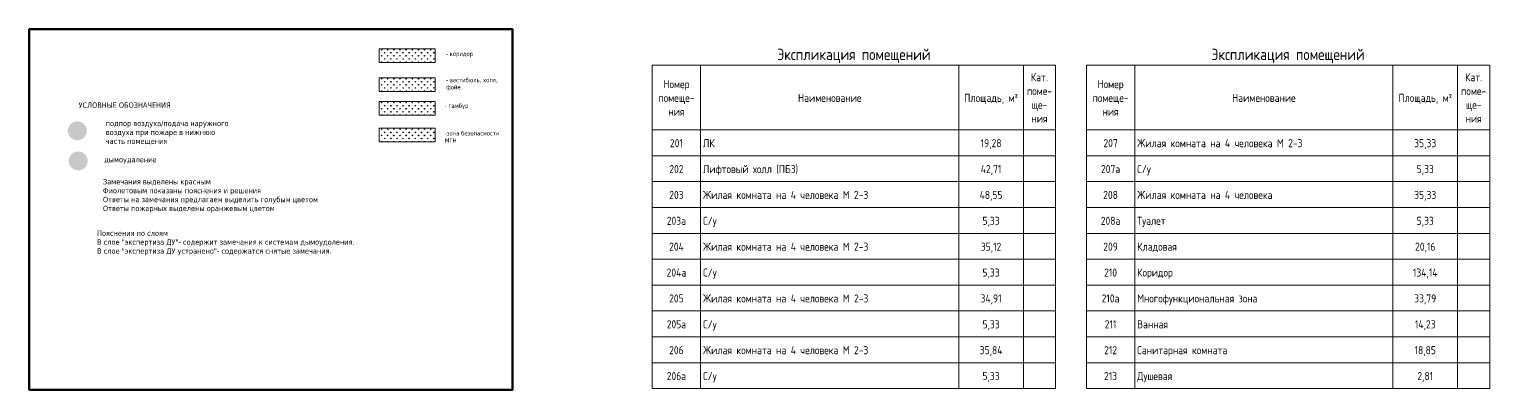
# Model space of a CAD drawing. Header units: millimetres. Extents: x -515342 to 330399, y -224905 to 507333.
# Drawn here: x -195616 to -150358, y 125266 to 136441 of the extents above; entities that cross this region are included whole.
import ezdxf

# ---------------------------------------------------------------- set-up
doc = ezdxf.new("R2010")
doc.units = ezdxf.units.MM
for name, color, linetype, lineweight in [('Графика', 7, 'Continuous', 0), ('Линии', 7, 'Continuous', 0), ('экспертиза ДУ', 1, 'Continuous', 0), ('экспертиза условные обозначения', 1, 'Continuous', 0)]:
    doc.layers.add(name, color=color, linetype=linetype, lineweight=lineweight)
doc.styles.add('GOST Common_5', font='', dxfattribs={"width": 0.9, "height": 3.5})
doc.styles.add('GOST Common_8', font='', dxfattribs={"width": 0.9, "height": 3.5})
doc.styles.add('ЭКСПЕРТИЗА', font='tahoma.ttf')
doc.styles.get('GOST Common_5').set_extended_font_data('GOST Common')
doc.styles.get('GOST Common_8').set_extended_font_data('GOST Common')

msp = doc.modelspace()

# ---------------------------------------------------------------- hatches: boundary and pattern name
at = {"layer": 'экспертиза ДУ', "lineweight": 0}
h = msp.add_hatch(color=5, dxfattribs=at)
edge = h.paths.add_edge_path()
edge.add_arc((-194122.754, 133290.9579), 293.5661, 0, 360)
h = msp.add_hatch(color=30, dxfattribs=at)
edge = h.paths.add_edge_path()
edge.add_arc((-194095.5181, 132359.0251), 293.5661, 0, 360)
at = {"layer": 'экспертиза условные обозначения', "lineweight": 0}
h = msp.add_hatch(dxfattribs=at)
h.set_pattern_fill('GRASS', color=3, scale=5.296732, style=0)
h.set_pattern_definition([(90, (-119150.74, 148256.19), (-95.13202, 95.13202), [25.22569, -165.03835]), (45, (-119150.74, 148256.19), (-95.13202, 95.13202), [25.22569, -109.3113]), (135, (-119150.74, 148256.19), (-95.13202, -95.13202), [25.22569, -109.3113])])
h.paths.add_polyline_path([(-184766.7888, 135835.8997), (-183039.0979, 135835.8997), (-183039.0979, 135413.2345), (-184766.7888, 135413.2345)])
h = msp.add_hatch(dxfattribs=at)
h.set_pattern_fill('GRASS', color=6, scale=5.296732, style=0)
h.set_pattern_definition([(90, (-119150.74, 147356.98), (-95.13202, 95.13202), [25.22569, -165.03835]), (45, (-119150.74, 147356.98), (-95.13202, 95.13202), [25.22569, -109.3113]), (135, (-119150.74, 147356.98), (-95.13202, -95.13202), [25.22569, -109.3113])])
h.paths.add_polyline_path([(-184766.7888, 134936.6873), (-183039.0979, 134936.6873), (-183039.0979, 134514.0221), (-184766.7888, 134514.0221)])
h = msp.add_hatch(dxfattribs=at)
h.set_pattern_fill('GRASS', color=4, scale=5.296732, style=0)
h.set_pattern_definition([(90, (-119150.74, 146616.99), (-95.13202, 95.13202), [25.22569, -165.03835]), (45, (-119150.74, 146616.99), (-95.13202, 95.13202), [25.22569, -109.3113]), (135, (-119150.74, 146616.99), (-95.13202, -95.13202), [25.22569, -109.3113])])
h.paths.add_polyline_path([(-184766.7888, 134196.6938), (-183039.0979, 134196.6938), (-183039.0979, 133774.0285), (-184766.7888, 133774.0285)])
h = msp.add_hatch(dxfattribs=at)
h.set_pattern_fill('GRASS', color=30, scale=5.296732, style=0)
h.set_pattern_definition([(90, (-119150.74, 145790.82), (-95.13202, 95.13202), [25.22569, -165.03835]), (45, (-119150.74, 145790.82), (-95.13202, 95.13202), [25.22569, -109.3113]), (135, (-119150.74, 145790.82), (-95.13202, -95.13202), [25.22569, -109.3113])])
h.paths.add_polyline_path([(-184766.7888, 133370.527), (-183039.0979, 133370.527), (-183039.0979, 132947.8618), (-184766.7888, 132947.8618)])

# ---------------------------------------------------------------- linework, layer by layer
at = {"layer": 'Линии'}
for p, q in [((-176311.2351, 135325.7343), (-176311.2351, 133321.1326)), ((-176311.2351, 135325.7343), (-163810.8315, 135325.7343)), ((-174811.2351, 135325.7343), (-174811.2351, 133321.1326)), ((-166811.2351, 135325.7343), (-166811.2351, 133321.1326)), ((-164811.2351, 135325.7343), (-164811.2351, 133321.1326)), ((-163811.2351, 135325.7343), (-163811.2351, 133321.1326)), ((-162858.3315, 135325.7343), (-162858.3315, 133321.1326)), ((-162858.3315, 135325.7343), (-150357.928, 135325.7343)), ((-161358.3315, 135325.7343), (-161358.3315, 133321.1326)), ((-153358.3315, 135325.7343), (-153358.3315, 133321.1326)), ((-151358.3315, 135325.7343), (-151358.3315, 133321.1326)), ((-150358.3315, 135325.7343), (-150358.3315, 133321.1326)), ((-174811.2351, 133321.1326), (-176311.2351, 133321.1326)), ((-176311.2351, 133321.1326), (-176311.2351, 132519.292)), ((-166811.2351, 133321.1326), (-174811.2351, 133321.1326)), ((-174811.2351, 133321.1326), (-174811.2351, 132519.292)), ((-164811.2351, 133321.1326), (-166811.2351, 133321.1326)), ((-166811.2351, 133321.1326), (-166811.2351, 132519.292)), ((-163811.2351, 133321.1326), (-164811.2351, 133321.1326)), ((-164811.2351, 133321.1326), (-164811.2351, 132519.292)), ((-163811.2351, 133321.1326), (-163811.2351, 132519.292)), ((-161358.3315, 133321.1326), (-162858.3315, 133321.1326)), ((-162858.3315, 133321.1326), (-162858.3315, 132519.292)), ((-153358.3315, 133321.1326), (-161358.3315, 133321.1326)), ((-161358.3315, 133321.1326), (-161358.3315, 132519.292)), ((-151358.3315, 133321.1326), (-153358.3315, 133321.1326)), ((-153358.3315, 133321.1326), (-153358.3315, 132519.292)), ((-150358.3315, 133321.1326), (-151358.3315, 133321.1326)), ((-151358.3315, 133321.1326), (-151358.3315, 132519.292)), ((-150358.3315, 133321.1326), (-150358.3315, 132519.292)), ((-174811.2351, 132519.292), (-176311.2351, 132519.292)), ((-176311.2351, 132519.292), (-176311.2351, 131717.4513)), ((-166811.2351, 132519.292), (-174811.2351, 132519.292)), ((-174811.2351, 132519.292), (-174811.2351, 131717.4513)), ((-164811.2351, 132519.292), (-166811.2351, 132519.292)), ((-166811.2351, 132519.292), (-166811.2351, 131717.4513)), ((-163811.2351, 132519.292), (-164811.2351, 132519.292)), ((-164811.2351, 132519.292), (-164811.2351, 131717.4513)), ((-163811.2351, 132519.292), (-163811.2351, 131717.4513)), ((-161358.3315, 132519.292), (-162858.3315, 132519.292)), ((-162858.3315, 132519.292), (-162858.3315, 131717.4513)), ((-153358.3315, 132519.292), (-161358.3315, 132519.292)), ((-161358.3315, 132519.292), (-161358.3315, 131717.4513)), ((-151358.3315, 132519.292), (-153358.3315, 132519.292)), ((-153358.3315, 132519.292), (-153358.3315, 131717.4513)), ((-150358.3315, 132519.292), (-151358.3315, 132519.292)), ((-151358.3315, 132519.292), (-151358.3315, 131717.4513)), ((-150358.3315, 132519.292), (-150358.3315, 131717.4513)), ((-174811.2351, 131717.4513), (-176311.2351, 131717.4513)), ((-176311.2351, 131717.4513), (-176311.2351, 130915.6106)), ((-166811.2351, 131717.4513), (-174811.2351, 131717.4513)), ((-174811.2351, 131717.4513), (-174811.2351, 130915.6106)), ((-164811.2351, 131717.4513), (-166811.2351, 131717.4513)), ((-166811.2351, 131717.4513), (-166811.2351, 130915.6106)), ((-163811.2351, 131717.4513), (-164811.2351, 131717.4513)), ((-164811.2351, 131717.4513), (-164811.2351, 130915.6106)), ((-163811.2351, 131717.4513), (-163811.2351, 130915.6106)), ((-161358.3315, 131717.4513), (-162858.3315, 131717.4513)), ((-162858.3315, 131717.4513), (-162858.3315, 130915.6106)), ((-153358.3315, 131717.4513), (-161358.3315, 131717.4513)), ((-161358.3315, 131717.4513), (-161358.3315, 130915.6106)), ((-151358.3315, 131717.4513), (-153358.3315, 131717.4513)), ((-153358.3315, 131717.4513), (-153358.3315, 130915.6106)), ((-150358.3315, 131717.4513), (-151358.3315, 131717.4513)), ((-151358.3315, 131717.4513), (-151358.3315, 130915.6106)), ((-150358.3315, 131717.4513), (-150358.3315, 130915.6106)), ((-174811.2351, 130915.6106), (-176311.2351, 130915.6106)), ((-176311.2351, 130915.6106), (-176311.2351, 130113.7699)), ((-166811.2351, 130915.6106), (-174811.2351, 130915.6106)), ((-174811.2351, 130915.6106), (-174811.2351, 130113.7699)), ((-164811.2351, 130915.6106), (-166811.2351, 130915.6106)), ((-166811.2351, 130915.6106), (-166811.2351, 130113.7699)), ((-163811.2351, 130915.6106), (-164811.2351, 130915.6106)), ((-164811.2351, 130915.6106), (-164811.2351, 130113.7699)), ((-163811.2351, 130915.6106), (-163811.2351, 130113.7699)), ((-161358.3315, 130915.6106), (-162858.3315, 130915.6106)), ((-162858.3315, 130915.6106), (-162858.3315, 130113.7699)), ((-153358.3315, 130915.6106), (-161358.3315, 130915.6106)), ((-161358.3315, 130915.6106), (-161358.3315, 130113.7699)), ((-151358.3315, 130915.6106), (-153358.3315, 130915.6106)), ((-153358.3315, 130915.6106), (-153358.3315, 130113.7699)), ((-150358.3315, 130915.6106), (-151358.3315, 130915.6106)), ((-151358.3315, 130915.6106), (-151358.3315, 130113.7699)), ((-150358.3315, 130915.6106), (-150358.3315, 130113.7699)), ((-174811.2351, 130113.7699), (-176311.2351, 130113.7699)), ((-176311.2351, 130113.7699), (-176311.2351, 129311.9293)), ((-166811.2351, 130113.7699), (-174811.2351, 130113.7699)), ((-174811.2351, 130113.7699), (-174811.2351, 129311.9293)), ((-164811.2351, 130113.7699), (-166811.2351, 130113.7699)), ((-166811.2351, 130113.7699), (-166811.2351, 129311.9293)), ((-163811.2351, 130113.7699), (-164811.2351, 130113.7699)), ((-164811.2351, 130113.7699), (-164811.2351, 129311.9293)), ((-163811.2351, 130113.7699), (-163811.2351, 129311.9293)), ((-161358.3315, 130113.7699), (-162858.3315, 130113.7699)), ((-162858.3315, 130113.7699), (-162858.3315, 129311.9293)), ((-153358.3315, 130113.7699), (-161358.3315, 130113.7699)), ((-161358.3315, 130113.7699), (-161358.3315, 129311.9293)), ((-151358.3315, 130113.7699), (-153358.3315, 130113.7699)), ((-153358.3315, 130113.7699), (-153358.3315, 129311.9293)), ((-150358.3315, 130113.7699), (-151358.3315, 130113.7699)), ((-151358.3315, 130113.7699), (-151358.3315, 129311.9293)), ((-150358.3315, 130113.7699), (-150358.3315, 129311.9293)), ((-174811.2351, 129311.9293), (-176311.2351, 129311.9293)), ((-176311.2351, 129311.9293), (-176311.2351, 128510.0886)), ((-166811.2351, 129311.9293), (-174811.2351, 129311.9293)), ((-174811.2351, 129311.9293), (-174811.2351, 128510.0886)), ((-164811.2351, 129311.9293), (-166811.2351, 129311.9293)), ((-166811.2351, 129311.9293), (-166811.2351, 128510.0886)), ((-163811.2351, 129311.9293), (-164811.2351, 129311.9293)), ((-164811.2351, 129311.9293), (-164811.2351, 128510.0886)), ((-163811.2351, 129311.9293), (-163811.2351, 128510.0886)), ((-161358.3315, 129311.9293), (-162858.3315, 129311.9293)), ((-162858.3315, 129311.9293), (-162858.3315, 128510.0886)), ((-153358.3315, 129311.9293), (-161358.3315, 129311.9293)), ((-161358.3315, 129311.9293), (-161358.3315, 128510.0886)), ((-151358.3315, 129311.9293), (-153358.3315, 129311.9293)), ((-153358.3315, 129311.9293), (-153358.3315, 128510.0886)), ((-150358.3315, 129311.9293), (-151358.3315, 129311.9293)), ((-151358.3315, 129311.9293), (-151358.3315, 128510.0886)), ((-150358.3315, 129311.9293), (-150358.3315, 128510.0886)), ((-174811.2351, 128510.0886), (-176311.2351, 128510.0886)), ((-176311.2351, 128510.0886), (-176311.2351, 127708.2479)), ((-166811.2351, 128510.0886), (-174811.2351, 128510.0886)), ((-174811.2351, 128510.0886), (-174811.2351, 127708.2479)), ((-164811.2351, 128510.0886), (-166811.2351, 128510.0886)), ((-166811.2351, 128510.0886), (-166811.2351, 127708.2479)), ((-163811.2351, 128510.0886), (-164811.2351, 128510.0886)), ((-164811.2351, 128510.0886), (-164811.2351, 127708.2479)), ((-163811.2351, 128510.0886), (-163811.2351, 127708.2479)), ((-161358.3315, 128510.0886), (-162858.3315, 128510.0886)), ((-162858.3315, 128510.0886), (-162858.3315, 127708.2479)), ((-153358.3315, 128510.0886), (-161358.3315, 128510.0886)), ((-161358.3315, 128510.0886), (-161358.3315, 127708.2479)), ((-151358.3315, 128510.0886), (-153358.3315, 128510.0886)), ((-153358.3315, 128510.0886), (-153358.3315, 127708.2479)), ((-150358.3315, 128510.0886), (-151358.3315, 128510.0886)), ((-151358.3315, 128510.0886), (-151358.3315, 127708.2479)), ((-150358.3315, 128510.0886), (-150358.3315, 127708.2479)), ((-174811.2351, 127708.2479), (-176311.2351, 127708.2479)), ((-176311.2351, 127708.2479), (-176311.2351, 126906.4072)), ((-166811.2351, 127708.2479), (-174811.2351, 127708.2479)), ((-174811.2351, 127708.2479), (-174811.2351, 126906.4072)), ((-164811.2351, 127708.2479), (-166811.2351, 127708.2479)), ((-166811.2351, 127708.2479), (-166811.2351, 126906.4072)), ((-163811.2351, 127708.2479), (-164811.2351, 127708.2479)), ((-164811.2351, 127708.2479), (-164811.2351, 126906.4072)), ((-163811.2351, 127708.2479), (-163811.2351, 126906.4072)), ((-161358.3315, 127708.2479), (-162858.3315, 127708.2479)), ((-162858.3315, 127708.2479), (-162858.3315, 126906.4072)), ((-153358.3315, 127708.2479), (-161358.3315, 127708.2479)), ((-161358.3315, 127708.2479), (-161358.3315, 126906.4072)), ((-151358.3315, 127708.2479), (-153358.3315, 127708.2479)), ((-153358.3315, 127708.2479), (-153358.3315, 126906.4072)), ((-150358.3315, 127708.2479), (-151358.3315, 127708.2479)), ((-151358.3315, 127708.2479), (-151358.3315, 126906.4072)), ((-150358.3315, 127708.2479), (-150358.3315, 126906.4072)), ((-174811.2351, 126906.4072), (-176311.2351, 126906.4072)), ((-176311.2351, 126906.4072), (-176311.2351, 126104.5666)), ((-166811.2351, 126906.4072), (-174811.2351, 126906.4072)), ((-174811.2351, 126906.4072), (-174811.2351, 126104.5666)), ((-164811.2351, 126906.4072), (-166811.2351, 126906.4072)), ((-166811.2351, 126906.4072), (-166811.2351, 126104.5666)), ((-163811.2351, 126906.4072), (-164811.2351, 126906.4072)), ((-164811.2351, 126906.4072), (-164811.2351, 126104.5666)), ((-163811.2351, 126906.4072), (-163811.2351, 126104.5666)), ((-161358.3315, 126906.4072), (-162858.3315, 126906.4072)), ((-162858.3315, 126906.4072), (-162858.3315, 126104.5666)), ((-153358.3315, 126906.4072), (-161358.3315, 126906.4072)), ((-161358.3315, 126906.4072), (-161358.3315, 126104.5666)), ((-151358.3315, 126906.4072), (-153358.3315, 126906.4072)), ((-153358.3315, 126906.4072), (-153358.3315, 126104.5666)), ((-150358.3315, 126906.4072), (-151358.3315, 126906.4072)), ((-151358.3315, 126906.4072), (-151358.3315, 126104.5666)), ((-150358.3315, 126906.4072), (-150358.3315, 126104.5666)), ((-174811.2351, 126104.5666), (-176311.2351, 126104.5666)), ((-176311.2351, 126104.5666), (-176311.2351, 125302.7259)), ((-166811.2351, 126104.5666), (-174811.2351, 126104.5666)), ((-174811.2351, 126104.5666), (-174811.2351, 125302.7259)), ((-164811.2351, 126104.5666), (-166811.2351, 126104.5666)), ((-166811.2351, 126104.5666), (-166811.2351, 125302.7259)), ((-163811.2351, 126104.5666), (-164811.2351, 126104.5666)), ((-164811.2351, 126104.5666), (-164811.2351, 125302.7259)), ((-163811.2351, 126104.5666), (-163811.2351, 125302.7259)), ((-161358.3315, 126104.5666), (-162858.3315, 126104.5666)), ((-162858.3315, 126104.5666), (-162858.3315, 125302.7259)), ((-153358.3315, 126104.5666), (-161358.3315, 126104.5666)), ((-161358.3315, 126104.5666), (-161358.3315, 125302.7259)), ((-151358.3315, 126104.5666), (-153358.3315, 126104.5666)), ((-153358.3315, 126104.5666), (-153358.3315, 125302.7259)), ((-150358.3315, 126104.5666), (-151358.3315, 126104.5666)), ((-151358.3315, 126104.5666), (-151358.3315, 125302.7259)), ((-150358.3315, 126104.5666), (-150358.3315, 125302.7259)), ((-174811.2351, 125302.7259), (-176311.2351, 125302.7259)), ((-166811.2351, 125302.7259), (-174811.2351, 125302.7259)), ((-164811.2351, 125302.7259), (-166811.2351, 125302.7259)), ((-163811.2351, 125302.7259), (-164811.2351, 125302.7259)), ((-161358.3315, 125302.7259), (-162858.3315, 125302.7259)), ((-153358.3315, 125302.7259), (-161358.3315, 125302.7259)), ((-151358.3315, 125302.7259), (-153358.3315, 125302.7259)), ((-150358.3315, 125302.7259), (-151358.3315, 125302.7259))]:
    msp.add_line(p, q, dxfattribs=at)
at = {"layer": 'экспертиза условные обозначения', "lineweight": 50, "ltscale": 10000}
msp.add_lwpolyline([(-195615.5371, 136440.6611), (-180636.8672, 136440.6611), (-180636.8672, 125266.4466), (-195615.5371, 125266.4466)], close=True, dxfattribs=at)
msp.add_lwpolyline([(-195615.5371, 136440.6611), (-180636.8672, 136440.6611), (-180636.8672, 125266.4466), (-195615.5371, 125266.4466)], close=True, dxfattribs=at)
at = {"layer": 'экспертиза условные обозначения', "color": 3, "lineweight": 0}
msp.add_lwpolyline([(-184766.7888, 135835.8997), (-183039.0979, 135835.8997), (-183039.0979, 135413.2345), (-184766.7888, 135413.2345)], close=True, dxfattribs=at)
at = {"layer": 'экспертиза условные обозначения', "color": 6, "lineweight": 0}
msp.add_lwpolyline([(-184766.7888, 134936.6873), (-183039.0979, 134936.6873), (-183039.0979, 134514.0221), (-184766.7888, 134514.0221)], close=True, dxfattribs=at)
at = {"layer": 'экспертиза условные обозначения', "color": 4, "lineweight": 0}
msp.add_lwpolyline([(-184766.7888, 134196.6938), (-183039.0979, 134196.6938), (-183039.0979, 133774.0285), (-184766.7888, 133774.0285)], close=True, dxfattribs=at)
at = {"layer": 'экспертиза условные обозначения', "color": 30, "lineweight": 0}
msp.add_lwpolyline([(-184766.7888, 133370.527), (-183039.0979, 133370.527), (-183039.0979, 132947.8618), (-184766.7888, 132947.8618)], close=True, dxfattribs=at)

# ---------------------------------------------------------------- texts
at = {"layer": 'Графика', "line_spacing_factor": 1.022761}
for s, insert, char_height, width, attachment_point, style in [('Экспликация помещений', (-170061.0333, 135835.6242), 350, 5600.436028, 2, 'GOST Common_8'), ('Экспликация помещений', (-156608.1298, 135835.6242), 350, 5600.436028, 2, 'GOST Common_8'), ('Кат.\\Pпоме-\\Pще-\\Pния', (-164311.2351, 135076.291), 250, 962.446919, 2, 'GOST Common_5'), ('Кат.\\Pпоме-\\Pще-\\Pния', (-150858.3315, 135076.291), 250, 962.446919, 2, 'GOST Common_5'), ('Номер\\Pпомеще-\\Pния', (-175561.2351, 134863.2158), 250, 1418.025241, 2, 'GOST Common_5'), ('Наименование', (-170811.2351, 134437.0654), 250, 2353.318486, 2, 'GOST Common_5'), ('Площадь, м\\fGOST Common|b0|i0|c238|p34|;\\W.9;²', (-165811.2351, 134437.0654), 250, 2009.371938, 2, 'GOST Common_5'), ('Номер\\Pпомеще-\\Pния', (-162108.3315, 134863.2158), 250, 1418.025241, 2, 'GOST Common_5'), ('Наименование', (-157358.3315, 134437.0654), 250, 2353.318486, 2, 'GOST Common_5'), ('Площадь, м\\fGOST Common|b0|i0|c238|p34|;\\W.9;²', (-152358.3315, 134437.0654), 250, 2009.371938, 2, 'GOST Common_5'), ('201', (-175561.2351, 133033.8442), 250, 509.885672, 2, 'GOST Common_5'), ('ЛК', (-174736.2351, 133033.8442), 250, 428.424647, 1, 'GOST Common_5'), ('19,28', (-165811.2351, 133033.8442), 250, 790.473645, 2, 'GOST Common_5'), ('207', (-162108.3315, 133033.8442), 250, 561.175947, 2, 'GOST Common_5'), ('Жилая комната на 4 человека М 2-3', (-161283.3315, 133033.8442), 250, 5991.910913, 1, 'GOST Common_5'), ('35,33', (-152358.3315, 133033.8442), 250, 841.76392, 2, 'GOST Common_5'), ('202', (-175561.2351, 132232.0035), 250, 561.175947, 2, 'GOST Common_5'), ('Лифтовый холл (ПБЗ)', (-174736.2351, 132232.0035), 250, 3442.482554, 1, 'GOST Common_5'), ('42,71', (-165811.2351, 132232.0035), 250, 817.62732, 2, 'GOST Common_5'), ('207а', (-162108.3315, 132232.0035), 250, 775.38827, 2, 'GOST Common_5'), ('С/у', (-161283.3315, 132232.0035), 250, 561.175947, 1, 'GOST Common_5'), ('5,33', (-152358.3315, 132232.0035), 250, 654.705271, 2, 'GOST Common_5'), ('203', (-175561.2351, 131430.1628), 250, 561.175947, 2, 'GOST Common_5'), ('Жилая комната на 4 человека М 2-3', (-174736.2351, 131430.1628), 250, 5991.910913, 1, 'GOST Common_5'), ('48,55', (-165811.2351, 131430.1628), 250, 868.917595, 2, 'GOST Common_5'), ('208', (-162108.3315, 131430.1628), 250, 561.175947, 2, 'GOST Common_5'), ('Жилая комната на 4 человека', (-161283.3315, 131430.1628), 250, 5002.310319, 1, 'GOST Common_5'), ('35,33', (-152358.3315, 131430.1628), 250, 841.76392, 2, 'GOST Common_5'), ('203а', (-175561.2351, 130628.3221), 250, 775.38827, 2, 'GOST Common_5'), ('С/у', (-174736.2351, 130628.3221), 250, 561.175947, 1, 'GOST Common_5'), ('5,33', (-165811.2351, 130628.3221), 250, 654.705271, 2, 'GOST Common_5'), ('208а', (-162108.3315, 130628.3221), 250, 775.38827, 2, 'GOST Common_5'), ('Туалет', (-161283.3315, 130628.3221), 250, 1230.966592, 1, 'GOST Common_5'), ('5,33', (-152358.3315, 130628.3221), 250, 654.705271, 2, 'GOST Common_5'), ('204', (-175561.2351, 129826.4815), 250, 588.329621, 2, 'GOST Common_5'), ('Жилая комната на 4 человека М 2-3', (-174736.2351, 129826.4815), 250, 5991.910913, 1, 'GOST Common_5'), ('35,12', (-165811.2351, 129826.4815), 250, 790.473645, 2, 'GOST Common_5'), ('209', (-162108.3315, 129826.4815), 250, 561.175947, 2, 'GOST Common_5'), ('Кладовая', (-161283.3315, 129826.4815), 250, 1577.930215, 1, 'GOST Common_5'), ('20,16', (-152358.3315, 129826.4815), 250, 790.473645, 2, 'GOST Common_5'), ('204а', (-175561.2351, 129024.6408), 250, 802.541945, 2, 'GOST Common_5'), ('С/у', (-174736.2351, 129024.6408), 250, 561.175947, 1, 'GOST Common_5'), ('5,33', (-165811.2351, 129024.6408), 250, 654.705271, 2, 'GOST Common_5'), ('210', (-162108.3315, 129024.6408), 250, 509.885672, 2, 'GOST Common_5'), ('Коридор', (-161283.3315, 129024.6408), 250, 1336.564217, 1, 'GOST Common_5'), ('134,14', (-152358.3315, 129024.6408), 250, 980.549369, 2, 'GOST Common_5'), ('205', (-175561.2351, 128222.8001), 250, 561.175947, 2, 'GOST Common_5'), ('Жилая комната на 4 человека М 2-3', (-174736.2351, 128222.8001), 250, 5991.910913, 1, 'GOST Common_5'), ('34,91', (-165811.2351, 128222.8001), 250, 817.62732, 2, 'GOST Common_5'), ('210а', (-162108.3315, 128222.8001), 250, 724.097996, 2, 'GOST Common_5'), ('Многофункциональная зона', (-161283.3315, 128222.8001), 250, 4601.039347, 1, 'GOST Common_5'), ('33,79', (-152358.3315, 128222.8001), 250, 841.76392, 2, 'GOST Common_5'), ('205а', (-175561.2351, 127420.9594), 250, 775.38827, 2, 'GOST Common_5'), ('С/у', (-174736.2351, 127420.9594), 250, 561.175947, 1, 'GOST Common_5'), ('5,33', (-165811.2351, 127420.9594), 250, 654.705271, 2, 'GOST Common_5'), ('211', (-162108.3315, 127420.9594), 250, 458.595397, 2, 'GOST Common_5'), ('Ванная', (-161283.3315, 127420.9594), 250, 1203.812918, 1, 'GOST Common_5'), ('14,23', (-152358.3315, 127420.9594), 250, 817.62732, 2, 'GOST Common_5'), ('206', (-175561.2351, 126619.1188), 250, 561.175947, 2, 'GOST Common_5'), ('Жилая комната на 4 человека М 2-3', (-174736.2351, 126619.1188), 250, 5991.910913, 1, 'GOST Common_5'), ('35,84', (-165811.2351, 126619.1188), 250, 868.917595, 2, 'GOST Common_5'), ('212', (-162108.3315, 126619.1188), 250, 509.885672, 2, 'GOST Common_5'), ('Санитарная комната', (-161283.3315, 126619.1188), 250, 3545.063103, 1, 'GOST Common_5'), ('18,85', (-152358.3315, 126619.1188), 250, 790.473645, 2, 'GOST Common_5'), ('206а', (-175561.2351, 125817.2781), 250, 775.38827, 2, 'GOST Common_5'), ('С/у', (-174736.2351, 125817.2781), 250, 561.175947, 1, 'GOST Common_5'), ('5,33', (-165811.2351, 125817.2781), 250, 654.705271, 2, 'GOST Common_5'), ('213', (-162108.3315, 125817.2781), 250, 509.885672, 2, 'GOST Common_5'), ('Душевая', (-161283.3315, 125817.2781), 250, 1445.178916, 1, 'GOST Common_5'), ('2,81', (-152358.3315, 125817.2781), 250, 603.414996, 2, 'GOST Common_5')]:
    msp.add_mtext(s, dxfattribs=dict(at, insert=insert, char_height=char_height, width=width, attachment_point=attachment_point, style=style))
at = {"layer": 'экспертиза условные обозначения', "color": 1, "ltscale": 100, "char_height": 132.418295, "attachment_point": 1}
for s, insert, width in [('{\\fTahoma|b0|i0|c204|p32;- коридор}', (-182699.9648, 135742.7733), 1727.46843), ('{\\fTahoma|b0|i0|c204|p34;- вестибюль, холл, \\Pфойе}', (-182695.0665, 134929.9611), 2874.88981), ('{\\fTahoma|b0|i0|c204|p32;- тамбур}', (-182737.6247, 134135.9992), 1727.46843), ('{\\fTahoma|b0|i0|c204|p34;-зона безопасности МГН}', (-182737.6247, 133280.7124), 1727.46843)]:
    msp.add_mtext(s, dxfattribs=dict(at, insert=insert, width=width))
at = {"layer": 'экспертиза условные обозначения', "ltscale": 100, "insert": (-194088.1998, 134170.4531), "char_height": 165.522868, "width": 13060.842646, "attachment_point": 1, "style": 'ЭКСПЕРТИЗА'}
msp.add_mtext('{\\fTahoma|b0|i0|c204|p32;\\W0.9;\\C9;УСЛОВНЫЕ ОБОЗНАЧЕНИЯ}', dxfattribs=at)
at = {"layer": 'экспертиза условные обозначения', "color": 1, "ltscale": 100, "char_height": 165.522868, "attachment_point": 1, "style": 'ЭКСПЕРТИЗА'}
for s, insert, width in [('подпор воздуха/подача наружного воздуха при пожаре в нижнюю часть помещения ', (-193243.9808, 133603.5656), 3735.37303), ('дымоудаление  ', (-193290.839, 132483.7474), 3640.242005), ('{\\fTahoma|b0|i0|c204|p32;Замечания выделены красным\\P\\C6;Фиолетовым показаны пояснения и решения\\C2;\\P\\C4;Ответы на замечания предлагаем выделить голубым цветом\\P\\C30;Ответы пожарных выделены оранжевым цветом}', (-193330.6111, 131797.6633), 7259.305162), ('{\\C7;Пояснения по слоям\\P}В слое "экспертиза ДУ"- содержит замечания к системам дымоудоления.\\P{\\C3;В слое "экспертиза ДУ устранено"- содержатся снятые замечания.}', (-193514.2362, 130202.1735), 7259.305162)]:
    msp.add_mtext(s, dxfattribs=dict(at, insert=insert, width=width))

doc.saveas('drawing.dxf')
